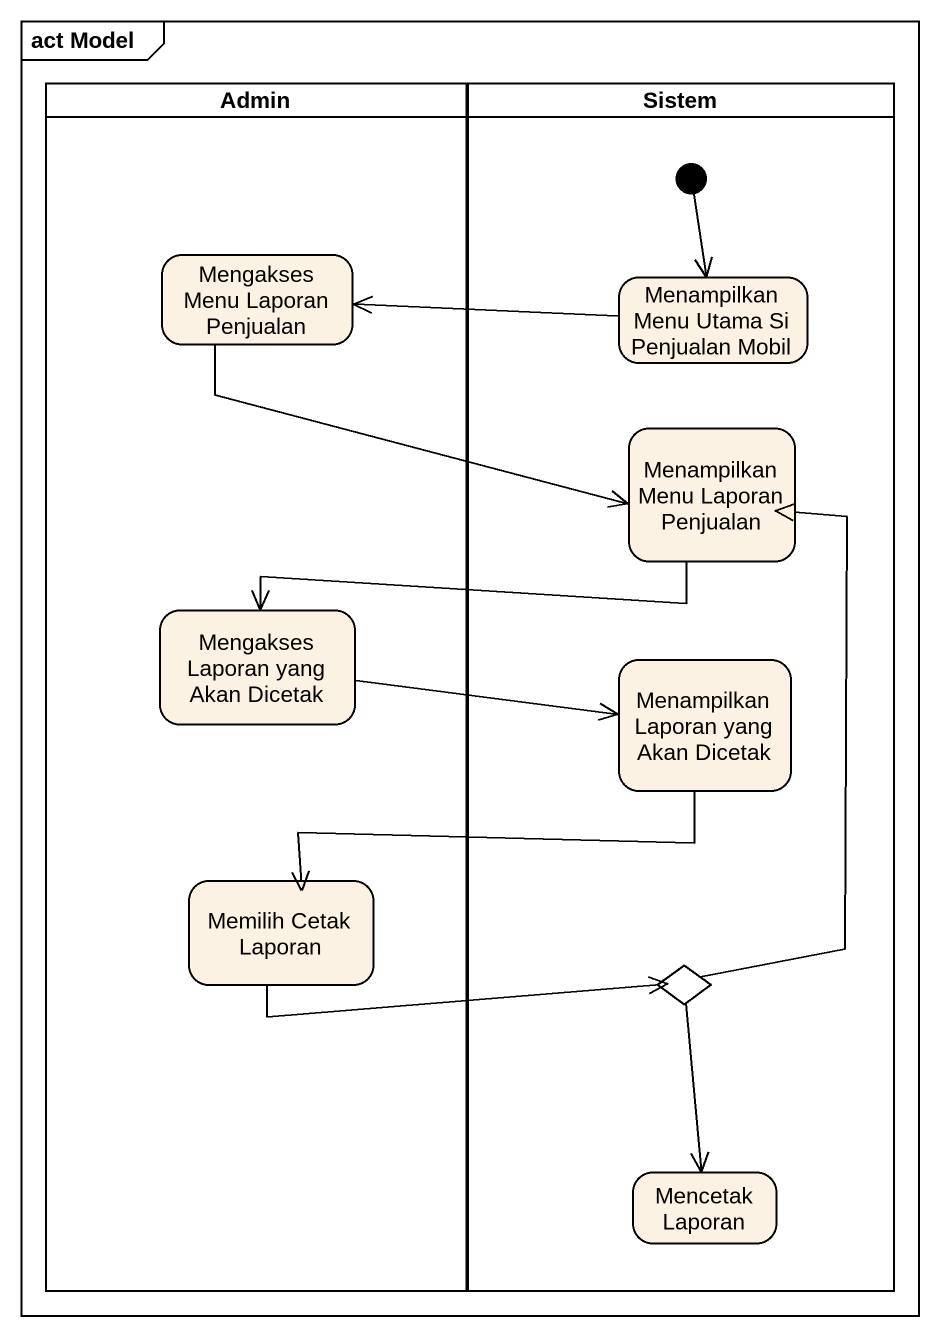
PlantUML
@startuml
mainframe act Model
hide empty description
state Admin <<partition>> {
  state "Mengakses Menu Laporan Penjualan" as Mengakses_Menu_Laporan
  state "Mengakses Laporan yang Akan Dicetak" as Mengakses_Laporan_yang_Akan
  state "Memilih Cetak Laporan" as Memilih_Cetak_Laporan
}
state Sistem <<partition>> {
  state "Menampilkan Menu Utama Si Penjualan Mobil" as Menampilkan_Menu_Utama_Si
  state "Menampilkan Menu Laporan Penjualan" as Menampilkan_Menu_Laporan
  state "Menampilkan Laporan yang Akan Dicetak" as Menampilkan_Laporan_yang
  state choice1 <<choice>>
  state "Mencetak Laporan" as Mencetak_Laporan
  [*] --> Menampilkan_Menu_Utama_Si
}
Mengakses_Menu_Laporan -right-> Menampilkan_Menu_Laporan
Menampilkan_Menu_Utama_Si -left-> Mengakses_Menu_Laporan
Menampilkan_Menu_Laporan -left-> Mengakses_Laporan_yang_Akan
Mengakses_Laporan_yang_Akan -right-> Menampilkan_Laporan_yang
Menampilkan_Laporan_yang -left-> Memilih_Cetak_Laporan
Memilih_Cetak_Laporan -right-> choice1
choice1 -up-> Menampilkan_Menu_Laporan
choice1 --> Mencetak_Laporan
@enduml
